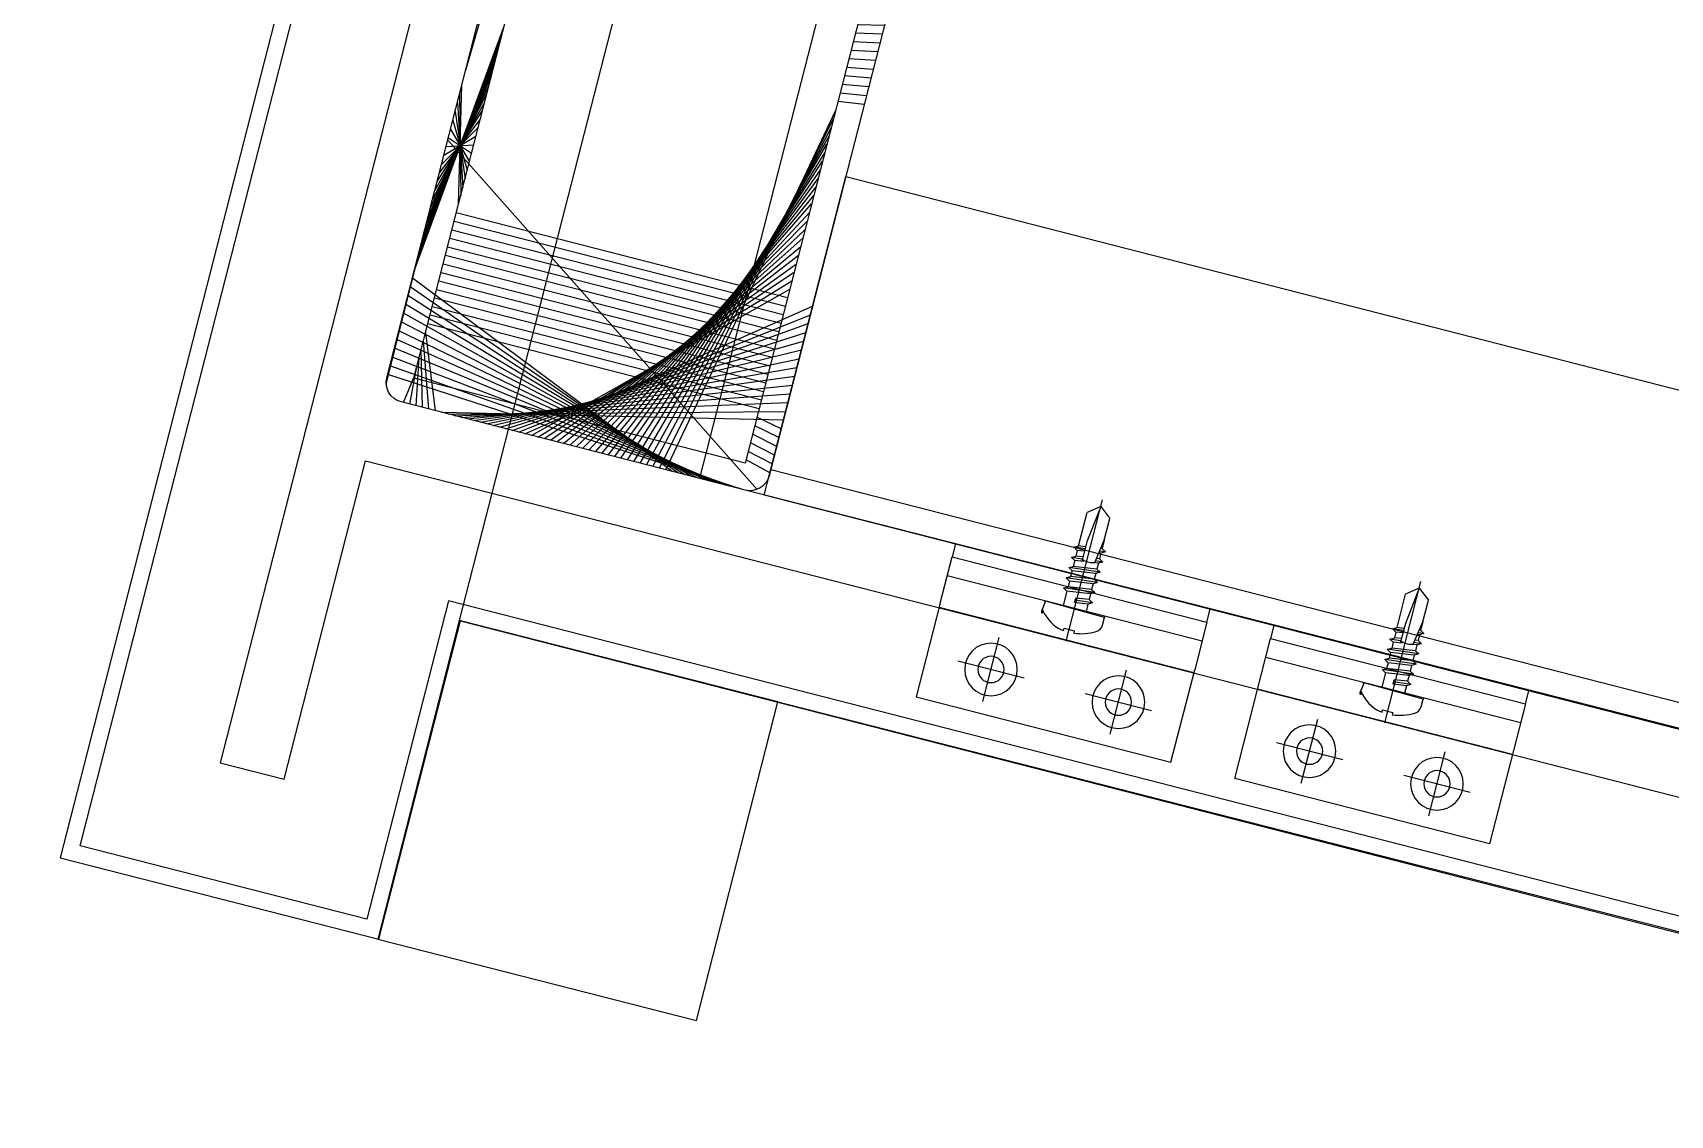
# Model space of a CAD drawing. Header units: inches. Extents: x 0 to 1813292486, y 0 to 3473589894.
# Drawn here: x 600464900 to 600465149, y 3473217205.8 to 3473217370.4 of the extents above; entities that cross this region are included whole.
import ezdxf

# ---------------------------------------------------------------- set-up
doc = ezdxf.new("R2010")
doc.units = ezdxf.units.IN
doc.header["$LTSCALE"] = 1000
doc.header["$MEASUREMENT"] = 0
for name, pattern in [('AX-MALL-WALL-P02-QT$0$CENTER', [2, 1.25, -0.25, 0.25, -0.25]), ('AX-MALL-WALL-P02-QT$0$DASHED', [0.75, 0.5, -0.25]), ('AX-MALL-WALL-P02-QT$0$HIDDEN', [0.375, 0.25, -0.125]), ('AX-MALL-WALL-P02-QT$0$HIDDENX2', [0.75, 0.5, -0.25])]:
    doc.linetypes.add(name, pattern=pattern)
for name, color, linetype in [('A-Anno-Note', 241, 'Continuous'), ('AX-MALL-P02-200$0$A-Anno-Note', 241, 'Continuous'), ('AX-MALL-WALL-P02$0$A-Anno-Note', 241, 'Continuous'), ('AX-MALL-WALL-P02-QT$0$A-Anno-Note', 241, 'Continuous'), ('AX-MALL-WALL-P02-QT$0$A-Detl-Fine', 152, 'Continuous'), ('AX-MALL-WALL-P02-QT$0$A-Detl-Patt', 8, 'Continuous'), ('AX-MALL-WALL-P02-QT$0$A-Detl-Thin', 131, 'Continuous'), ('AX-MALL-WALL-P02-QT$0$C18', 4, 'AX-MALL-WALL-P02-QT$0$CENTER'), ('AX-MALL-WALL-P02-QT$0$DASH', 8, 'AX-MALL-WALL-P02-QT$0$DASHED'), ('AX-MALL-WALL-P02-QT$0$L18', 6, 'Continuous'), ('AX-MALL-WALL-P02-QT$0$PJ', 96, 'Continuous'), ('AX-MALL-WALL-P02-QT$0$STSF', 2, 'Continuous'), ('AX-MALL-WALL-P02-QT$0$tc', 4, 'Continuous'), ('AX-MALL-WALL-P02-QT$0$WZ', 2, 'Continuous'), ('AX-MALL-WALL-P02-QT$0$XC', 3, 'Continuous'), ('AX-MALL-WALL-P02-QT$0$XX', 6, 'AX-MALL-WALL-P02-QT$0$HIDDEN'), ('AX-MALL-WALL-P02-QT$0$zx', 1, 'AX-MALL-WALL-P02-QT$0$CENTER'), ('AX-MALL-WALL-P02-QT$0$尺寸标注', 8, 'Continuous')]:
    doc.layers.add(name, color=color, linetype=linetype)

# ---------------------------------------------------------------- blocks, each defined once
blk = doc.blocks.new('AX-MALL-WALL-P02-QT$0$tj')
at = {"layer": 'AX-MALL-WALL-P02-QT$0$A-Detl-Patt'}
h = blk.add_hatch(dxfattribs=at)
h.set_pattern_fill('STEEL', color=256, scale=100.0000000000001, angle=50.43183869082386)
h.set_pattern_definition([(75.00000000004839, (-14278.19445574284, 156289.8254051208), (-153.3407249234246, 41.08752340989569), []), (75.00000000004839, (-14317.88195610046, 156358.5661673546), (-153.3407249234246, 41.08752340989569), [])])
edge = h.paths.add_edge_path()
edge.add_line((88101.273016572, 47666.64152574539), (87883.93542659283, 47459.84604215622))
edge.add_line((87883.93542659283, 47459.84604215622), (91571.54751467705, 43584.64122533798))
edge.add_arc((262949.389629302, 558937.705083496), 543101.4133620498, 251.6057364187558, 260.0288666978238)
edge.add_arc((172180.8466627672, -2862.146247219684), 27099.9982179492, 64.7128659603706, 96.9316049602786, ccw=False)
edge.add_arc((262948.9730309481, 558936.3205539446), 543099.9677998082, 261.6155114784545, 271.7251478115656)
edge.add_line((279298.9759148359, 16082.51663446426), (279298.9759315252, 16382.65274763107))
edge.add_arc((262948.9742454757, 558936.3204835369), 542799.9676941936, 261.62020364125146, 271.7261014454634, ccw=False)
edge.add_arc((172180.8456921196, -2862.14609140989), 27400.00151046549, 64.80631838577902, 96.83815911678944)
edge.add_arc((262949.394896181, 558937.7037490648), 542801.4137571028, 251.6136389015772, 260.02417327084333, ccw=False)
edge.add_line((91737.26096642017, 43845.69257831573), (88101.273016572, 47666.64152574539))
blk.add_lwpolyline([(88103.03003954887, 47737.33037519455), (87813.24658572674, 47461.60306501389), (91543.92713344097, 43541.13421487808, 0.03677856867194786), (168908.9495433569, 23989.2463850975, -0.1416543586965341), (183742.0972260237, 21592.70785188675, 0.04416604653312874), (279348.9759123325, 16034.00206041336), (279348.9759345055, 16434.18465709686, -0.04414427716130016), (183859.0483468771, 21979.79425859451, 0.1405450684183163), (168919.8474783897, 24393.46752309799, -0.03670519880877311), (91764.87840116024, 43889.20268630981), (88103.03007543087, 47737.33033752441)], format="xyb", dxfattribs=at)
blk.add_lwpolyline([(88101.273016572, 47666.64152574539), (87883.93542659283, 47459.84604215622), (91571.54751467705, 43584.64122533798, 0.0367693963449814), (168910.2986617088, 24039.77597379684, -0.1415142461245126), (183756.7420067787, 21641.08926153183, 0.04414024362697595), (279298.9759148359, 16082.51663446426), (279298.9759315252, 16382.65274763107, -0.04412389944666065), (183844.4648458958, 21931.40288829803, 0.1406825130026793), (168918.4574091434, 24342.94360637665, -0.03671436212623864), (91737.26096642017, 43845.69257831573)], format="xyb", close=True, dxfattribs=at)
blk = doc.blocks.new('AX-MALL-WALL-P02-QT$0$jjzx2')
at = {"layer": 'AX-MALL-WALL-P02-QT$0$A-Detl-Fine'}
for points in [[(143168.1844496727, -120448.2898435593), (143106.1201417446, -120690.4632177353), (144268.9852353334, -120987.1067919731), (144330.5114238262, -120744.7961659431)], [(143197.2452728748, -120455.7375655174), (143142.6369633675, -120668.8178210258), (144247.2992918491, -120950.6140356064), (144301.4341286421, -120737.4130182266)]]:
    blk.add_lwpolyline(points, dxfattribs=at)
blk.add_lwpolyline([(143093.7610769272, -120738.9116792679), (143142.2095392942, -120751.2707443237), (143154.5686038733, -120702.8222827911), (143106.1201417446, -120690.4632177353)], close=True, dxfattribs=at)
blk = doc.blocks.new('*U198')
at = {"layer": 'AX-MALL-WALL-P02-QT$0$C18', "color": 1, "ltscale": 2}
blk.add_line((0, 5.142561988594025), (0, -17.03404386090006), dxfattribs=at)
at = {"layer": 'AX-MALL-WALL-P02-QT$0$L18', "color": 4}
for p, q in [((-1.790000000000873, -1.147816335795142), (-1.790000000000873, 0)), ((1.790000000000873, -2.247816335793686), (1.790000000000873, 0)), ((-2.399999999999636, -1.5), (-1.790000000000873, -1.147816335795142)), ((-2.399999999999636, -1.5), (0.2342809638412291, -1.225595732932561)), ((-2.399999999999636, -1.5), (-1.790000000000873, -1.852183664204858)), ((-1.790000000000873, -1.147816335795142), (0.2342809638412291, -0.8650955307894037)), ((-1.790000000000873, -1.852183664204858), (0.2342809638412291, -1.56946285919912)), ((-1.790000000000873, -2.747816335793686), (-1.790000000000873, -1.852183664204858)), ((-1.790000000000873, -2.747816335793686), (1.790000000000873, -2.247816335793686)), ((0.2342809638412291, -0.8650955307894037), (0.2342809638412291, -1.56946285919912)), ((2.399999999999636, -2.600000000000364), (1.790000000000873, -2.247816335793686)), ((-2.399999999999636, -3.100000000000364), (2.399999999999636, -2.600000000000364)), ((-2.399999999999636, -3.100000000000364), (-1.790000000000873, -2.747816335793686)), ((-2.399999999999636, -3.100000000000364), (-1.790000000000873, -3.452183664205222)), ((-2.399999999999636, -4.700000000000728), (2.399999999999636, -4.200000000000728)), ((-2.399999999999636, -4.700000000000728), (-1.790000000000873, -4.34781633579405)), ((-2.399999999999636, -4.700000000000728), (-1.790000000000873, -5.052183664205586)), ((-1.790000000000873, -3.452183664205222), (1.790000000000873, -2.952183664205222)), ((-1.790000000000873, -4.34781633579405), (-1.790000000000873, -3.452183664205222)), ((-1.790000000000873, -4.34781633579405), (1.790000000000873, -3.84781633579405)), ((-1.790000000000873, -5.052183664205586), (1.790000000000873, -4.552183664205586)), ((2.399999999999636, -2.600000000000364), (1.790000000000873, -2.952183664205222)), ((1.790000000000873, -3.84781633579405), (1.790000000000873, -2.952183664205222)), ((2.399999999999636, -4.200000000000728), (1.790000000000873, -3.84781633579405)), ((2.399999999999636, -4.200000000000728), (1.790000000000873, -4.552183664205586)), ((1.790000000000873, -5.447816335794414), (1.790000000000873, -4.552183664205586)), ((-2.399999999999636, -6.299999999999272), (2.399999999999636, -5.799999999999272)), ((-2.399999999999636, -6.299999999999272), (-1.790000000000873, -5.947816335794414)), ((-2.399999999999636, -6.299999999999272), (-1.790000000000873, -6.65218366420595)), ((-1.790000000000873, -5.947816335794414), (-1.790000000000873, -5.052183664205586)), ((-1.790000000000873, -5.947816335794414), (1.790000000000873, -5.447816335794414)), ((-1.790000000000873, -6.65218366420595), (1.790000000000873, -6.15218366420595)), ((-1.790000000000873, -7.547816335794778), (-1.790000000000873, -6.65218366420595)), ((-1.790000000000873, -7.547816335794778), (-0.9175382126813929, -7.425964130861757)), ((0.4333070988686814, -7.237298584555901), (1.790000000000873, -7.047816335794778)), ((0.7141825614198751, -7.575605983185596), (2.399999999999636, -7.399999999999636)), ((2.399999999999636, -5.799999999999272), (1.790000000000873, -5.447816335794414)), ((2.399999999999636, -5.799999999999272), (1.790000000000873, -6.15218366420595)), ((1.790000000000873, -7.047816335794778), (1.790000000000873, -6.15218366420595)), ((2.399999999999636, -7.399999999999636), (1.790000000000873, -7.047816335794778)), ((2.399999999999636, -7.399999999999636), (1.790000000000873, -7.752183664206314)), ((-2.399999999999636, -7.899999999999636), (-1.790000000000873, -7.547816335794778)), ((-2.399999999999636, -7.899999999999636), (-1.273355612604064, -7.78264120964559)), ((-2.399999999999636, -7.899999999999636), (-1.790000000000873, -8.252183664206314)), ((-2.399999999999636, -9.5), (-1.790000000000873, -9.147816335795142)), ((-2.399999999999636, -9.5), (-1.518995326587174, -9.408228679852982)), ((-2.399999999999636, -9.5), (-1.790000000000873, -9.852183664204858)), ((-1.790000000000873, -8.252183664206314), (-1.334698446698894, -8.188594061788535)), ((-1.790000000000873, -9.147816335795142), (-1.790000000000873, -8.252183664206314)), ((-1.790000000000873, -9.147816335795142), (-1.472953762578982, -9.103536135036848)), ((-1.790000000000873, -9.852183664204858), (-1.581684194792615, -9.823089278002954)), ((-1.790000000000873, -11.20167565273914), (-1.790000000000873, -9.852183664204858)), ((0.7141825614198751, -7.90243749641013), (1.790000000000873, -7.752183664206314)), ((0.7141825614198751, -8.798070167998958), (1.790000000000873, -8.647816335795142)), ((0.7141825614198751, -9.17560598318596), (2.399999999999636, -9)), ((0.7141825614198751, -9.502437496410494), (1.790000000000873, -9.352183664204858)), ((1.790000000000873, -8.647816335795142), (1.790000000000873, -7.752183664206314)), ((2.399999999999636, -9), (1.790000000000873, -8.647816335795142)), ((2.399999999999636, -9), (1.790000000000873, -9.352183664204858)), ((1.790000000000873, -9.352183664204858), (1.790000000000873, -14.60000000000036)), ((-1.790000000000873, -11.20167565273914), (-1.790000000000873, -14.60000000000036)), ((0, -16), (-1.790000000000873, -14.60000000000036)), ((0, -16), (1.790000000000873, -14.60000000000036))]:
    blk.add_line(p, q, dxfattribs=at)
blk.add_lwpolyline([(4.549999999999272, 0, 0.414213562373095), (4.75, 0.2000000000007276), (4.75, 1.39147638815848, 0.2654033233867933), (4.06568705400241, 2.589861303315047, 0.108659312189883), (0.7999999999992724, 3.659899496853541), (0.7999999999992724, 3.315608971053734), (-0.7999999999992724, 3.315608971053734), (-0.7999999999992724, 3.659899496853541, 0.1086593121898847), (-4.06568705400241, 2.589861303315047, 0.2654033233867933), (-4.75, 1.39147638815848), (-4.75, 0.2000000000007276, 0.414213562373095), (-4.549999999999272, 0)], format="xyb", close=True, dxfattribs=at)
blk.add_lwpolyline([(0, -16), (0.7141825614198751, -10.25704931750261), (0.7141825614198751, -7.536688384094305, 0.4176573264866609), (0.4106596181591158, -7.236709070022698, 0.08336651052848376), (-1.234698998669046, -7.526820576113096), (-1.790000000000873, -11.20167565273914)], format="xyb", dxfattribs=at)
blk = doc.blocks.new('AX-MALL-WALL-P02-QT$0$盘头自钻自攻钉ST4-8')
at = {"layer": 'AX-MALL-WALL-P02-QT$0$尺寸标注'}
blk.add_blockref('*U198', (0, 0), dxfattribs=at)
blk = doc.blocks.new('AX-MALL-WALL-P02-QT$0$A$C61293B14')
at = {"layer": 'AX-MALL-WALL-P02-QT$0$tc'}
for radius in [4, 2]:
    blk.add_circle((0, 0), radius, dxfattribs=at)
at = {"layer": 'AX-MALL-WALL-P02-QT$0$zx'}
for p, q in [((0, 5.036975615854317), (0, -5.036975615847041)), ((-5.199824257346336, 0), (5.199824257317232, 0))]:
    blk.add_line(p, q, dxfattribs=at)
blk = doc.blocks.new('AX-MALL-WALL-P02-QT$0$A$C41DD6A87')
at = {"layer": 'AX-MALL-WALL-P02-QT$0$tc'}
h = blk.add_hatch(dxfattribs=at)
h.set_pattern_fill('ANSI31', color=256, scale=0.5, angle=-90.00000000000001, style=0)
h.set_pattern_definition([(225.0000000000001, (28362.68611018802, -179426.704915055), (-1.122532015133644, 1.122532015133644), [])])
h.paths.add_polyline_path([(40, 20), (0, 20), (0, 22), (40, 22)])
at = {"layer": 'AX-MALL-WALL-P02-QT$0$PJ'}
for points in [[(40, 20), (0, 20), (0, 22), (40, 22)], [(40, 20), (0, 20), (0, -2.00031700823456), (40, -2.00031700823456)]]:
    blk.add_lwpolyline(points, close=True, dxfattribs=at)
at = {"layer": 'AX-MALL-WALL-P02-QT$0$XX'}
for p, q in [((0, 17), (40, 17)), ((0, 11.99968299176544), (40, 11.99968299176544))]:
    blk.add_line(p, q, dxfattribs=at)
at = {"layer": 'AX-MALL-WALL-P02-QT$0$tc', "rotation": 180}
for p in [(10.00773325189948, 4.856510433368385), (30.00773325189948, 4.856510433368385)]:
    blk.add_blockref('AX-MALL-WALL-P02-QT$0$A$C61293B14', p, dxfattribs=at)
at = {"layer": 'AX-MALL-WALL-P02-QT$0$WZ', "extrusion": (1.112429078900672e-34, 1.017801628166565e-23, -1), "zscale": -1, "rotation": 180}
blk.add_blockref('AX-MALL-WALL-P02-QT$0$盘头自钻自攻钉ST4-8', (-20, 17), dxfattribs=at)
blk = doc.blocks.new('AX-MALL-WALL-P02-QT$0$A$C715D18B8')
at = {"layer": 'AX-MALL-WALL-P02-QT$0$tc'}
h = blk.add_hatch(dxfattribs=at)
h.set_pattern_fill('ANSI31', color=256, scale=0.5, angle=-180, style=0)
h.set_pattern_definition([(225, (28362.68611018802, -179426.704915055), (-1.122532015133644, 1.122532015133644), [])])
h.paths.add_polyline_path([(40, 20), (0, 20), (0, 22), (40, 22)])
at = {"layer": 'AX-MALL-WALL-P02-QT$0$PJ'}
blk.add_line((0, 17), (40, 17), dxfattribs=at)
blk.add_lwpolyline([(40, 20), (0, 20), (0, 22), (40, 22)], close=True, dxfattribs=at)
blk.add_lwpolyline([(40, 12.49968299269676), (40, 20), (0, 20), (0, 12.49968299269676)], dxfattribs=at)
at = {"layer": 'AX-MALL-WALL-P02-QT$0$XX'}
blk.add_line((0, 11.99968299269676), (40, 11.99968299269676), dxfattribs=at)
blk.add_lwpolyline([(40, 12.49968299269676), (40, -2.000317007303238), (0, -2.000317007303238), (0, 12.49968299269676)], dxfattribs=at)
at = {"layer": 'AX-MALL-WALL-P02-QT$0$tc', "rotation": 180}
for p in [(10.00773325189948, 4.856510434299707), (30.00773325189948, 4.856510434299707)]:
    blk.add_blockref('AX-MALL-WALL-P02-QT$0$A$C61293B14', p, dxfattribs=at)
at = {"layer": 'AX-MALL-WALL-P02-QT$0$WZ', "extrusion": (1.112470375349305e-34, 1.017801628166565e-23, -1), "zscale": -1, "rotation": 180}
blk.add_blockref('AX-MALL-WALL-P02-QT$0$盘头自钻自攻钉ST4-8', (-20, 17), dxfattribs=at)
blk = doc.blocks.new('AX-MALL-WALL-P02-QT$0$A$C4D6066B9')
at = {"rotation": 180}
for name, p in [('AX-MALL-WALL-P02-QT$0$A$C715D18B8', (0, 22)), ('AX-MALL-WALL-P02-QT$0$A$C41DD6A87', (50, 22))]:
    blk.add_blockref(name, p, dxfattribs=at)
blk = doc.blocks.new('AX-MALL-WALL-P02-QT$0$1300XF')
h = blk.add_hatch()
h.set_pattern_fill('ANSI32', color=8, angle=-270)
h.set_pattern_definition([(134.9999999999999, (-555563.3516782131, -428274.6739431507), (-3.367596045400933, -3.36759604540093), []), (134.9999999999999, (-555563.3516782243, -428272.4288781471), (-3.367596045400933, -3.36759604540093), [])])
edge = h.paths.add_edge_path()
edge.add_line((29.66803629510105, -234.7107431422337), (-22.64203582145273, -221.3071482832893))
edge.add_arc((-21.89739166392246, -218.4010331686586), 2.999999999999999, 165.6281063959279, 255.6281063959279, ccw=False)
edge.add_line((-24.80350678233663, -217.6563890128746), (-6.435617530776664, -145.972216112481))
edge.add_arc((-3.529502410499845, -146.7168602607562), 2.999999999999999, 75.62810639592777, 165.6281063959278, ccw=False)
edge.add_line((-2.784858252853155, -143.8107451461256), (49.52521386370062, -157.21434000507))
edge.add_arc((48.78056969301542, -160.1204551234841), 2.999999999999999, -14.371893604072, 75.628106395928, ccw=False)
edge.add_line((51.68668482266366, -160.8650992829353), (33.3187955711037, -232.5492721833289))
edge.add_arc((30.41268045268953, -231.804628027603), 2.999999999999999, 255.6281063959278, 345.62810639592783, ccw=False)
h.paths.add_polyline_path([(-20.68047190649668, -217.6805428434163), (29.69219013489783, -230.5877082609222), (47.56364994682372, -160.8409454412758), (-2.809012092708144, -147.9337800256908)])
at = {"layer": 'AX-MALL-WALL-P02-QT$0$DASH', "color": 8, "linetype": 'AX-MALL-WALL-P02-QT$0$HIDDENX2', "ltscale": 5}
blk.add_lwpolyline([(33.56701030029217, -231.5805671419948), (262.6153718270361, -290.2751638087793)], dxfattribs=at)
at = {"layer": 'AX-MALL-WALL-P02-QT$0$STSF'}
blk.add_lwpolyline([(29.66803629510105, -234.7107431422337), (-22.64203582896153, -221.3071482814266, -0.414213562373095), (-24.80350678233663, -217.6563890128746), (-6.435617527051363, -145.9722161050886, -0.414213562373095), (-2.784858252853155, -143.8107451461256), (49.52521386550507, -157.2143400032073, -0.414213562373095), (51.68668482266366, -160.8650992829353), (33.31879557110369, -232.5492721889168, -0.414213562373095)], format="xyb", close=True, dxfattribs=at)
for points in [[(29.69219013489783, -230.5877082609222), (-20.68047190457582, -217.6805428415537), (-2.809012090787292, -147.9337800238281), (47.56364994682372, -160.8409454431385)], [(44.98509825952351, -187.0193124059588), (274.0334597918554, -245.7139090783894), (261.6225129552186, -294.1499839704484), (32.57415141718229, -235.4553872979595)]]:
    blk.add_lwpolyline(points, close=True, dxfattribs=at)
at = {"layer": 'AX-MALL-WALL-P02-QT$0$XC', "linetype": 'ByBlock'}
for points in [[(0, 0), (-74.46713972842554, -290.6128069069237), (-26.0319284760044, -303.0235324557289), (-13.6213782709674, -254.5890055205091), (257.5664162859321, -324.0803655795753), (274.4604162778705, -258.1483251750469), (272.0386536791339, -257.5277883764356), (255.7651904859231, -321.0380661934614), (-15.42258853471139, -251.5466454922571), (-27.83315427787602, -299.9812330659479), (-71.42531525349477, -288.8114594239159), (2.421756748110056, -0.6205596588551998)], [(19.37550757452846, -4.966408716456499), (-50.12967946758727, -276.2027609571815), (-40.44173486909131, -278.6851372867241), (-28.03103929013014, -230.2500430010841), (260.1089480817318, -304.0857280082419)]]:
    blk.add_lwpolyline(points, dxfattribs=at)
at = {"layer": 'AX-MALL-WALL-P02-QT$0$tc', "extrusion": (-2.718681380706335e-23, -1.060383553955178e-22, -1), "zscale": -1, "rotation": 194.3801229896867}
blk.add_blockref('AX-MALL-WALL-P02-QT$0$A$C4D6066B9', (-100.3832008931786, -252.831855855824), dxfattribs=at)
blk = doc.blocks.new('AX-MALL-WALL-P02-QT$0$mqst2')
at = {"color": 6}
blk.add_blockref('AX-MALL-WALL-P02-QT$0$1300XF', (251388.6385035515, -29738.49341440201), dxfattribs=at)
blk = doc.blocks.new('AX-MALL-WALL-P02-QT')
at = {"layer": 'AX-MALL-WALL-P02-QT$0$A-Anno-Note'}
for name, p, rotation in [('AX-MALL-WALL-P02-QT$0$mqst2', (600052179.2710491, 3473232742.396311), 339.5681613092181), ('AX-MALL-WALL-P02-QT$0$jjzx2', (600185298.4270658, 3473279938.045597), 339.5681613092246)]:
    blk.add_blockref(name, p, dxfattribs=dict(at, rotation=rotation))
at = {"layer": 'AX-MALL-WALL-P02-QT$0$A-Detl-Thin', "rotation": 339.5681613091762}
blk.add_blockref('AX-MALL-WALL-P02-QT$0$tj', (600144118.6961328, 3473128496.287411), dxfattribs=at)
blk = doc.blocks.new('AX-MALL-WALL-P02')
at = {"layer": 'AX-MALL-WALL-P02$0$A-Anno-Note'}
blk.add_blockref('AX-MALL-WALL-P02-QT', (0, 0), dxfattribs=at)
blk = doc.blocks.new('AX-MALL-P02-200')
at = {"layer": 'AX-MALL-P02-200$0$A-Anno-Note'}
blk.add_blockref('AX-MALL-WALL-P02', (0, 0), dxfattribs=at)

msp = doc.modelspace()

# ---------------------------------------------------------------- block references
at = {"layer": 'A-Anno-Note', "rotation": 20.43183869077545}
msp.add_blockref('AX-MALL-P02-200', (1250392458.527329, 9048125.682563305), dxfattribs=at)

doc.saveas('drawing.dxf')
